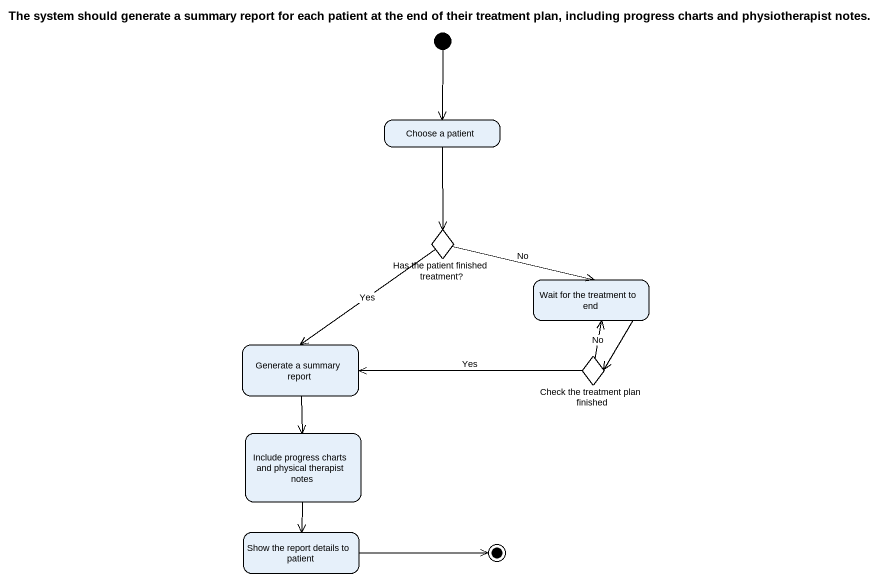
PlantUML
@startuml
title The system should generate a summary report for each patient at the end of their treatment plan, including progress charts and physiotherapist notes.
hide empty description
state "Choose a patient" as Choose_a_patient
state "Has the patient finished treatment?" as Has_the_patient_finished <<choice>>
state "Wait for the treatment to end" as Wait_for_the_treatment_to
state "Generate a summary report" as Generate_a_summary_report
state "Check the treatment plan finished" as Check_the_treatment_plan <<choice>>
state "Include progress charts and physical therapist notes" as Include_progress_charts_and
state "Show the report details to patient" as Show_the_report_details_to
[*] --> Choose_a_patient
Choose_a_patient --> Has_the_patient_finished
Has_the_patient_finished -right-> Wait_for_the_treatment_to : No
Has_the_patient_finished --> Generate_a_summary_report : Yes
Wait_for_the_treatment_to --> Check_the_treatment_plan
Generate_a_summary_report --> Include_progress_charts_and
Check_the_treatment_plan -up-> Wait_for_the_treatment_to : No
Check_the_treatment_plan -left-> Generate_a_summary_report : Yes
Include_progress_charts_and --> Show_the_report_details_to
Show_the_report_details_to -right-> [*]
@enduml
